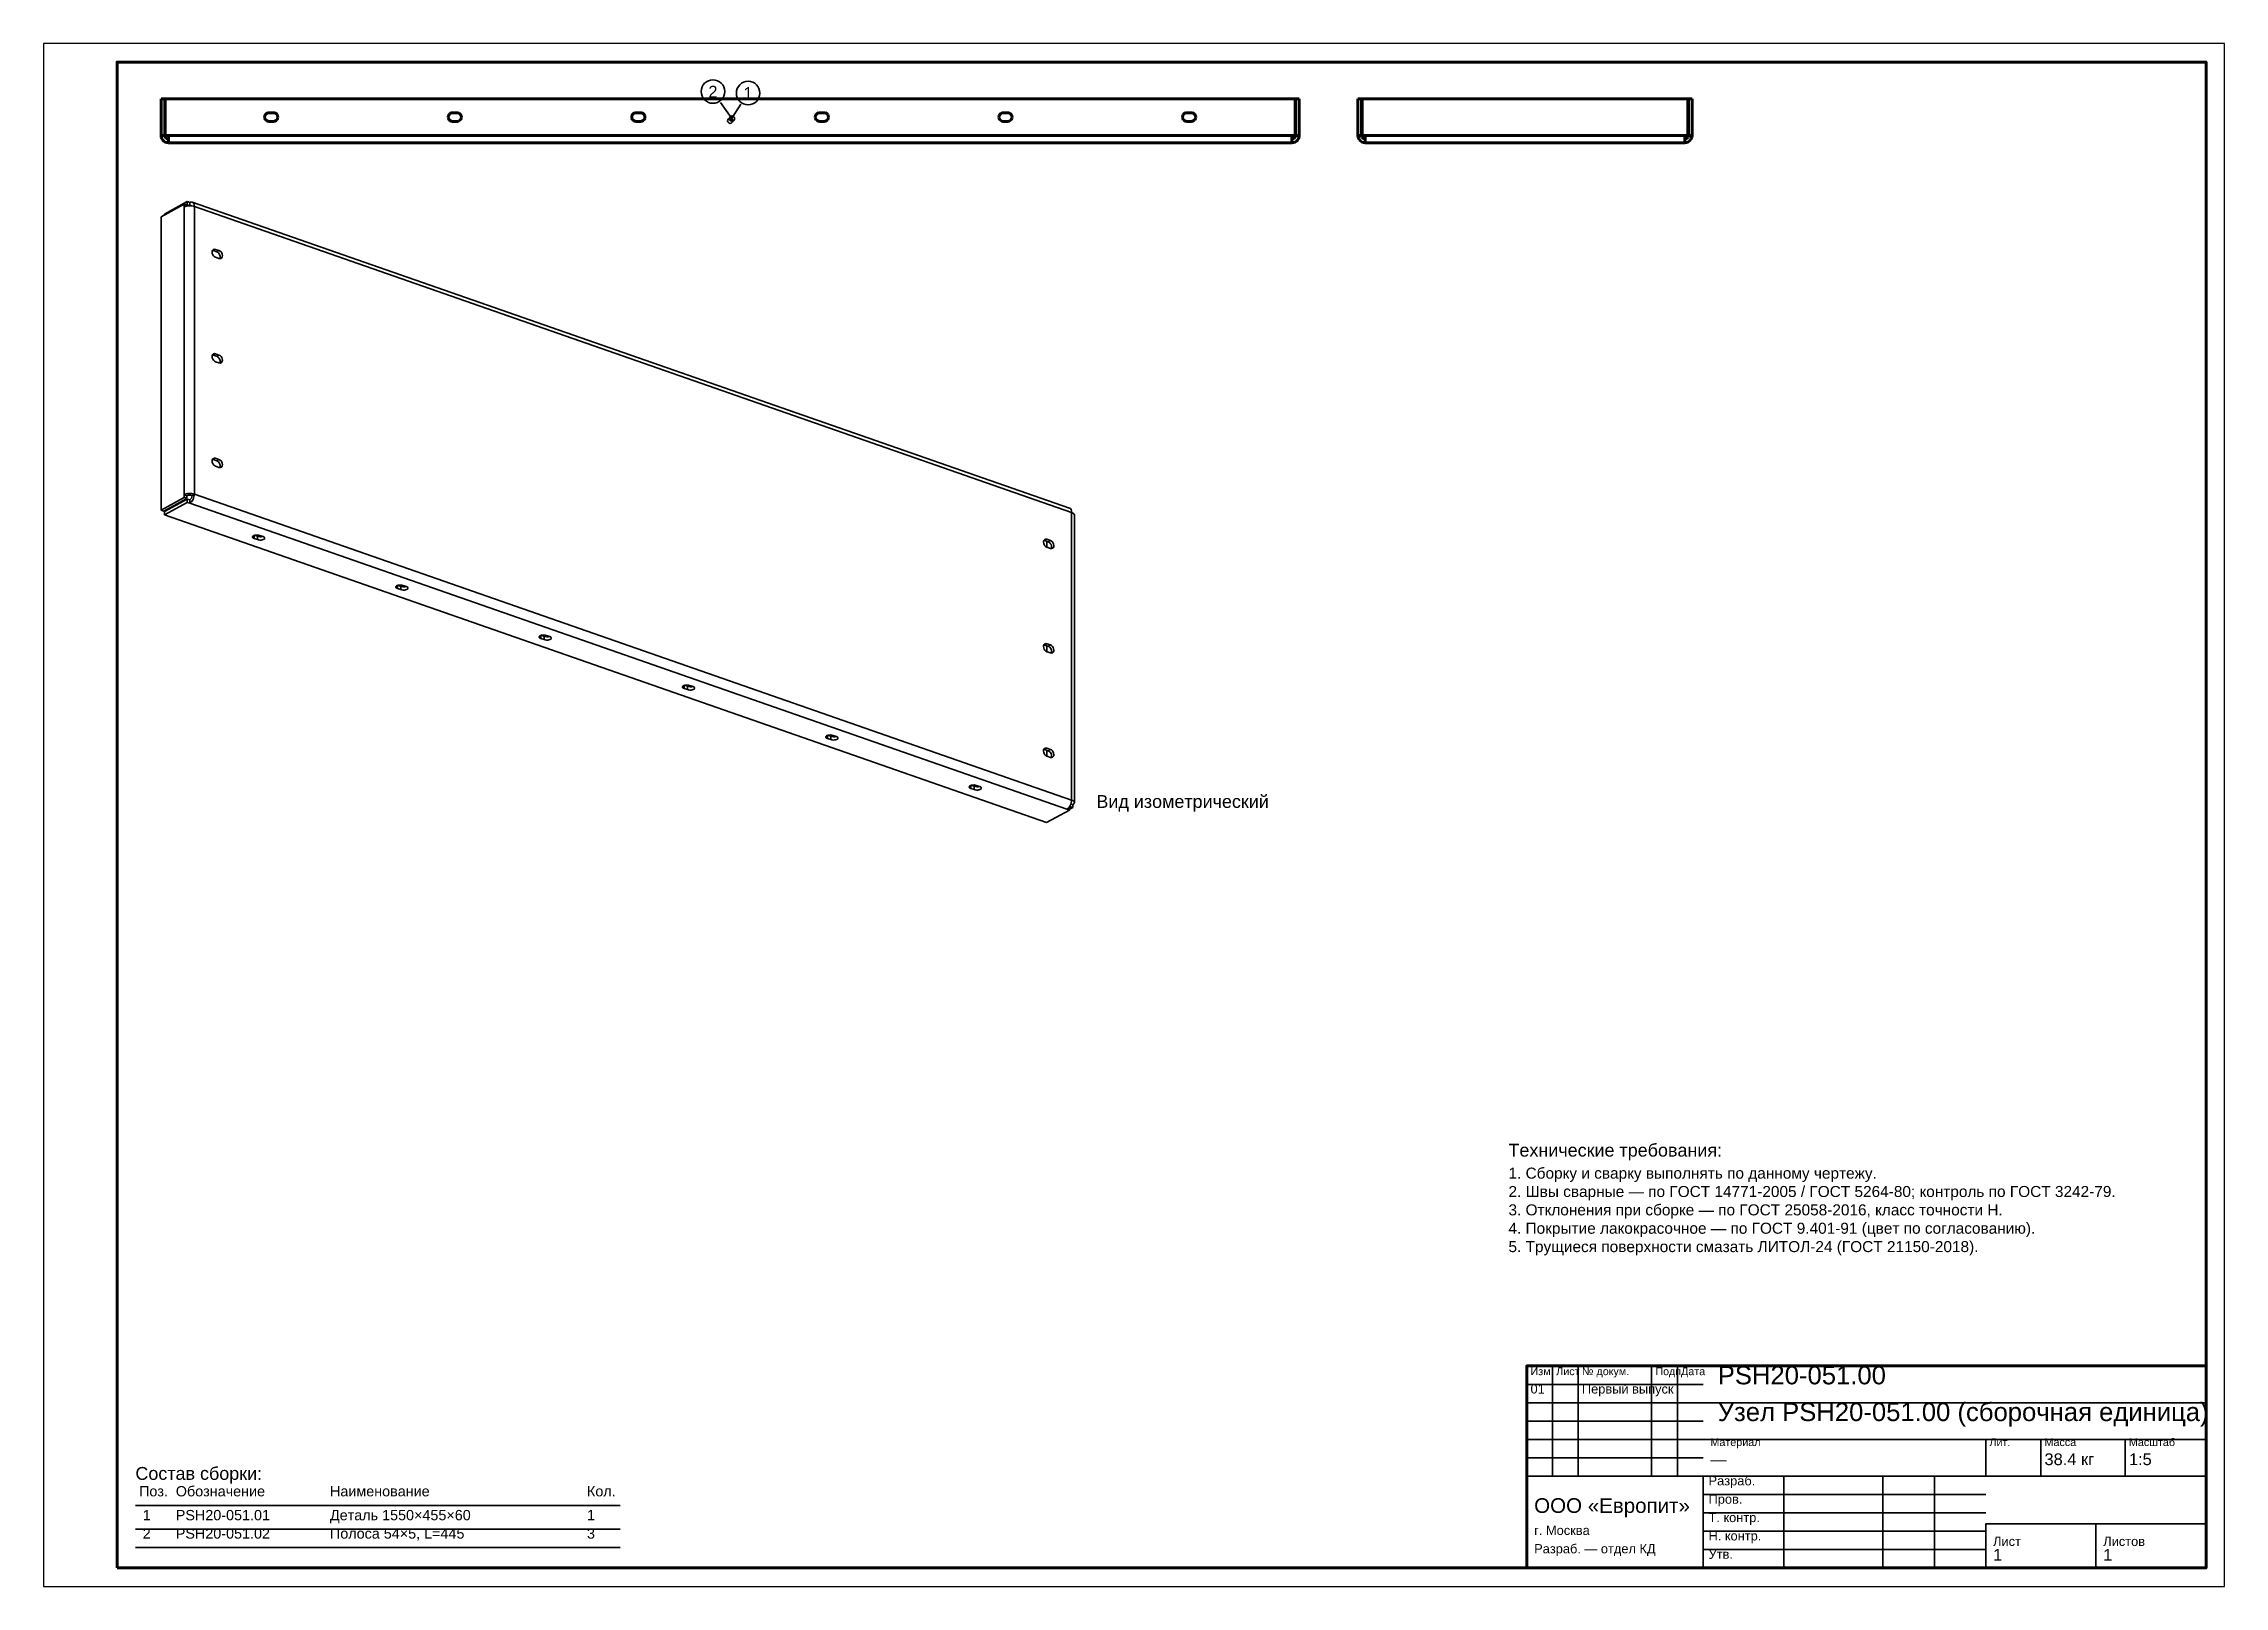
# Model space of a CAD drawing. Header units: millimetres. Extents: x 0 to 594, y 0 to 420.
import ezdxf
from ezdxf.enums import TextEntityAlignment as Align

# ---------------------------------------------------------------- set-up
doc = ezdxf.new("R2010")
doc.units = ezdxf.units.MM
doc.styles.add('GOST', font='Arial')

msp = doc.modelspace()

# ---------------------------------------------------------------- linework, layer by layer
at = {"color": 1, "lineweight": 70}
for p, q in [((32, 395), (32, 405)), ((33, 405), (32, 405)), ((33, 395), (33, 405)), ((33.14, 405), (33.14, 395)), ((340.86, 405), (33.14, 405)), ((340.86, 395), (340.86, 405)), ((341, 395), (341, 405)), ((341, 405), (342, 405)), ((342, 405), (342, 395)), ((358, 395), (358, 405)), ((359, 405), (358, 405)), ((359, 395), (359, 405)), ((359, 405), (359.14, 405)), ((359.14, 405), (359.14, 395)), ((447.86, 405), (359.14, 405)), ((447.86, 395), (447.86, 405)), ((447.86, 405), (448, 405)), ((448, 395), (448, 405)), ((448, 405), (449, 405)), ((449, 405), (449, 395)), ((60.26, 400.37), (60.2, 400)), ((60.26, 400.37), (60.2, 400)), ((60.2, 400), (60.26, 399.63)), ((60.2, 400), (60.26, 399.63)), ((60.43, 400.71), (60.26, 400.37)), ((60.43, 400.71), (60.26, 400.37)), ((60.26, 399.63), (60.43, 399.29)), ((60.26, 399.63), (60.43, 399.29)), ((60.69, 400.97), (60.43, 400.71)), ((60.69, 400.97), (60.43, 400.71)), ((60.43, 399.29), (60.69, 399.03)), ((60.43, 399.29), (60.69, 399.03)), ((61.03, 401.14), (60.69, 400.97)), ((61.03, 401.14), (60.69, 400.97)), ((60.69, 399.03), (61.03, 398.86)), ((60.69, 399.03), (61.03, 398.86)), ((61.4, 401.2), (61.03, 401.14)), ((61.4, 401.2), (61.03, 401.14)), ((61.03, 398.86), (61.4, 398.8)), ((61.03, 398.86), (61.4, 398.8)), ((62.6, 401.2), (61.4, 401.2)), ((61.4, 398.8), (62.6, 398.8)), ((62.97, 401.14), (62.6, 401.2)), ((62.97, 401.14), (62.6, 401.2)), ((62.6, 398.8), (62.97, 398.86)), ((62.6, 398.8), (62.97, 398.86)), ((63.31, 400.97), (62.97, 401.14)), ((63.31, 400.97), (62.97, 401.14)), ((62.97, 398.86), (63.31, 399.03)), ((62.97, 398.86), (63.31, 399.03)), ((63.57, 400.71), (63.31, 400.97)), ((63.57, 400.71), (63.31, 400.97)), ((63.31, 399.03), (63.57, 399.29)), ((63.31, 399.03), (63.57, 399.29)), ((63.74, 400.37), (63.57, 400.71)), ((63.74, 400.37), (63.57, 400.71)), ((63.57, 399.29), (63.74, 399.63)), ((63.57, 399.29), (63.74, 399.63)), ((63.8, 400), (63.74, 400.37)), ((63.8, 400), (63.74, 400.37)), ((63.74, 399.63), (63.8, 400)), ((63.74, 399.63), (63.8, 400)), ((110.26, 400.37), (110.2, 400)), ((110.26, 400.37), (110.2, 400)), ((110.2, 400), (110.26, 399.63)), ((110.2, 400), (110.26, 399.63)), ((110.43, 400.71), (110.26, 400.37)), ((110.43, 400.71), (110.26, 400.37)), ((110.26, 399.63), (110.43, 399.29)), ((110.26, 399.63), (110.43, 399.29)), ((110.69, 400.97), (110.43, 400.71)), ((110.69, 400.97), (110.43, 400.71)), ((110.43, 399.29), (110.69, 399.03)), ((110.43, 399.29), (110.69, 399.03)), ((111.03, 401.14), (110.69, 400.97)), ((111.03, 401.14), (110.69, 400.97)), ((110.69, 399.03), (111.03, 398.86)), ((110.69, 399.03), (111.03, 398.86)), ((111.4, 401.2), (111.03, 401.14)), ((111.4, 401.2), (111.03, 401.14)), ((111.03, 398.86), (111.4, 398.8)), ((111.03, 398.86), (111.4, 398.8)), ((112.6, 401.2), (111.4, 401.2)), ((111.4, 398.8), (112.6, 398.8)), ((112.97, 401.14), (112.6, 401.2)), ((112.97, 401.14), (112.6, 401.2)), ((112.6, 398.8), (112.97, 398.86)), ((112.6, 398.8), (112.97, 398.86)), ((113.31, 400.97), (112.97, 401.14)), ((113.31, 400.97), (112.97, 401.14)), ((112.97, 398.86), (113.31, 399.03)), ((112.97, 398.86), (113.31, 399.03)), ((113.57, 400.71), (113.31, 400.97)), ((113.57, 400.71), (113.31, 400.97)), ((113.31, 399.03), (113.57, 399.29)), ((113.31, 399.03), (113.57, 399.29)), ((113.74, 400.37), (113.57, 400.71)), ((113.74, 400.37), (113.57, 400.71)), ((113.57, 399.29), (113.74, 399.63)), ((113.57, 399.29), (113.74, 399.63)), ((113.8, 400), (113.74, 400.37)), ((113.8, 400), (113.74, 400.37)), ((113.74, 399.63), (113.8, 400)), ((113.74, 399.63), (113.8, 400)), ((160.26, 400.37), (160.2, 400)), ((160.26, 400.37), (160.2, 400)), ((160.2, 400), (160.26, 399.63)), ((160.2, 400), (160.26, 399.63)), ((160.43, 400.71), (160.26, 400.37)), ((160.43, 400.71), (160.26, 400.37)), ((160.26, 399.63), (160.43, 399.29)), ((160.26, 399.63), (160.43, 399.29)), ((160.69, 400.97), (160.43, 400.71)), ((160.69, 400.97), (160.43, 400.71)), ((160.43, 399.29), (160.69, 399.03)), ((160.43, 399.29), (160.69, 399.03)), ((161.03, 401.14), (160.69, 400.97)), ((161.03, 401.14), (160.69, 400.97)), ((160.69, 399.03), (161.03, 398.86)), ((160.69, 399.03), (161.03, 398.86)), ((161.4, 401.2), (161.03, 401.14)), ((161.4, 401.2), (161.03, 401.14)), ((161.03, 398.86), (161.4, 398.8)), ((161.03, 398.86), (161.4, 398.8)), ((162.6, 401.2), (161.4, 401.2)), ((161.4, 398.8), (162.6, 398.8)), ((162.97, 401.14), (162.6, 401.2)), ((162.97, 401.14), (162.6, 401.2)), ((162.6, 398.8), (162.97, 398.86)), ((162.6, 398.8), (162.97, 398.86)), ((163.31, 400.97), (162.97, 401.14)), ((163.31, 400.97), (162.97, 401.14)), ((162.97, 398.86), (163.31, 399.03)), ((162.97, 398.86), (163.31, 399.03)), ((163.57, 400.71), (163.31, 400.97)), ((163.57, 400.71), (163.31, 400.97)), ((163.31, 399.03), (163.57, 399.29)), ((163.31, 399.03), (163.57, 399.29)), ((163.74, 400.37), (163.57, 400.71)), ((163.74, 400.37), (163.57, 400.71)), ((163.57, 399.29), (163.74, 399.63)), ((163.57, 399.29), (163.74, 399.63)), ((163.8, 400), (163.74, 400.37)), ((163.8, 400), (163.74, 400.37)), ((163.74, 399.63), (163.8, 400)), ((163.74, 399.63), (163.8, 400)), ((210.26, 400.37), (210.2, 400)), ((210.26, 400.37), (210.2, 400)), ((210.2, 400), (210.26, 399.63)), ((210.2, 400), (210.26, 399.63)), ((210.43, 400.71), (210.26, 400.37)), ((210.43, 400.71), (210.26, 400.37)), ((210.26, 399.63), (210.43, 399.29)), ((210.26, 399.63), (210.43, 399.29)), ((210.69, 400.97), (210.43, 400.71)), ((210.69, 400.97), (210.43, 400.71)), ((210.43, 399.29), (210.69, 399.03)), ((210.43, 399.29), (210.69, 399.03)), ((211.03, 401.14), (210.69, 400.97)), ((211.03, 401.14), (210.69, 400.97)), ((210.69, 399.03), (211.03, 398.86)), ((210.69, 399.03), (211.03, 398.86)), ((211.4, 401.2), (211.03, 401.14)), ((211.4, 401.2), (211.03, 401.14)), ((211.03, 398.86), (211.4, 398.8)), ((211.03, 398.86), (211.4, 398.8)), ((212.6, 401.2), (211.4, 401.2)), ((211.4, 398.8), (212.6, 398.8)), ((212.97, 401.14), (212.6, 401.2)), ((212.97, 401.14), (212.6, 401.2)), ((212.6, 398.8), (212.97, 398.86)), ((212.6, 398.8), (212.97, 398.86)), ((213.31, 400.97), (212.97, 401.14)), ((213.31, 400.97), (212.97, 401.14)), ((212.97, 398.86), (213.31, 399.03)), ((212.97, 398.86), (213.31, 399.03)), ((213.57, 400.71), (213.31, 400.97)), ((213.57, 400.71), (213.31, 400.97)), ((213.31, 399.03), (213.57, 399.29)), ((213.31, 399.03), (213.57, 399.29)), ((213.74, 400.37), (213.57, 400.71)), ((213.74, 400.37), (213.57, 400.71)), ((213.57, 399.29), (213.74, 399.63)), ((213.57, 399.29), (213.74, 399.63)), ((213.8, 400), (213.74, 400.37)), ((213.8, 400), (213.74, 400.37)), ((213.74, 399.63), (213.8, 400)), ((213.74, 399.63), (213.8, 400)), ((260.26, 400.37), (260.2, 400)), ((260.26, 400.37), (260.2, 400)), ((260.2, 400), (260.26, 399.63)), ((260.2, 400), (260.26, 399.63)), ((260.43, 400.71), (260.26, 400.37)), ((260.43, 400.71), (260.26, 400.37)), ((260.26, 399.63), (260.43, 399.29)), ((260.26, 399.63), (260.43, 399.29)), ((260.69, 400.97), (260.43, 400.71)), ((260.69, 400.97), (260.43, 400.71)), ((260.43, 399.29), (260.69, 399.03)), ((260.43, 399.29), (260.69, 399.03)), ((261.03, 401.14), (260.69, 400.97)), ((261.03, 401.14), (260.69, 400.97)), ((260.69, 399.03), (261.03, 398.86)), ((260.69, 399.03), (261.03, 398.86)), ((261.4, 401.2), (261.03, 401.14)), ((261.4, 401.2), (261.03, 401.14)), ((261.03, 398.86), (261.4, 398.8)), ((261.03, 398.86), (261.4, 398.8)), ((262.6, 401.2), (261.4, 401.2)), ((261.4, 398.8), (262.6, 398.8)), ((262.97, 401.14), (262.6, 401.2)), ((262.97, 401.14), (262.6, 401.2)), ((262.6, 398.8), (262.97, 398.86)), ((262.6, 398.8), (262.97, 398.86)), ((263.31, 400.97), (262.97, 401.14)), ((263.31, 400.97), (262.97, 401.14)), ((262.97, 398.86), (263.31, 399.03)), ((262.97, 398.86), (263.31, 399.03)), ((263.57, 400.71), (263.31, 400.97)), ((263.57, 400.71), (263.31, 400.97)), ((263.31, 399.03), (263.57, 399.29)), ((263.31, 399.03), (263.57, 399.29)), ((263.74, 400.37), (263.57, 400.71)), ((263.74, 400.37), (263.57, 400.71)), ((263.57, 399.29), (263.74, 399.63)), ((263.57, 399.29), (263.74, 399.63)), ((263.8, 400), (263.74, 400.37)), ((263.8, 400), (263.74, 400.37)), ((263.74, 399.63), (263.8, 400)), ((263.74, 399.63), (263.8, 400)), ((310.26, 400.37), (310.2, 400)), ((310.26, 400.37), (310.2, 400)), ((310.2, 400), (310.26, 399.63)), ((310.2, 400), (310.26, 399.63)), ((310.43, 400.71), (310.26, 400.37)), ((310.43, 400.71), (310.26, 400.37)), ((310.26, 399.63), (310.43, 399.29)), ((310.26, 399.63), (310.43, 399.29)), ((310.69, 400.97), (310.43, 400.71)), ((310.69, 400.97), (310.43, 400.71)), ((310.43, 399.29), (310.69, 399.03)), ((310.43, 399.29), (310.69, 399.03)), ((311.03, 401.14), (310.69, 400.97)), ((311.03, 401.14), (310.69, 400.97)), ((310.69, 399.03), (311.03, 398.86)), ((310.69, 399.03), (311.03, 398.86)), ((311.4, 401.2), (311.03, 401.14)), ((311.4, 401.2), (311.03, 401.14)), ((311.03, 398.86), (311.4, 398.8)), ((311.03, 398.86), (311.4, 398.8)), ((312.6, 401.2), (311.4, 401.2)), ((311.4, 398.8), (312.6, 398.8)), ((312.97, 401.14), (312.6, 401.2)), ((312.97, 401.14), (312.6, 401.2)), ((312.6, 398.8), (312.97, 398.86)), ((312.6, 398.8), (312.97, 398.86)), ((313.31, 400.97), (312.97, 401.14)), ((313.31, 400.97), (312.97, 401.14)), ((312.97, 398.86), (313.31, 399.03)), ((312.97, 398.86), (313.31, 399.03)), ((313.57, 400.71), (313.31, 400.97)), ((313.57, 400.71), (313.31, 400.97)), ((313.31, 399.03), (313.57, 399.29)), ((313.31, 399.03), (313.57, 399.29)), ((313.74, 400.37), (313.57, 400.71)), ((313.74, 400.37), (313.57, 400.71)), ((313.57, 399.29), (313.74, 399.63)), ((313.57, 399.29), (313.74, 399.63)), ((313.8, 400), (313.74, 400.37)), ((313.8, 400), (313.74, 400.37)), ((313.74, 399.63), (313.8, 400)), ((313.74, 399.63), (313.8, 400)), ((32.05, 394.55), (32, 395)), ((33, 395), (32, 395)), ((32.2, 394.13), (32.05, 394.55)), ((32.44, 393.75), (32.2, 394.13)), ((32.75, 393.44), (32.44, 393.75)), ((33.13, 393.2), (32.75, 393.44)), ((33.05, 394.69), (33, 395)), ((33.19, 394.41), (33.05, 394.69)), ((33.55, 393.05), (33.13, 393.2)), ((33.14, 395), (34, 395)), ((33.41, 394.19), (33.19, 394.41)), ((33.69, 394.05), (33.41, 394.19)), ((34, 393), (33.55, 393.05)), ((34, 394), (33.69, 394.05)), ((34, 395), (34, 394.78)), ((340, 395), (34, 395)), ((34, 394.78), (34, 394.55)), ((34, 394.55), (34, 394.34)), ((34, 394.34), (34, 394.13)), ((34, 394.13), (34, 393.94)), ((34, 393.94), (34, 393.75)), ((34, 393.75), (34, 393.59)), ((34, 393.59), (34, 393.44)), ((34, 393.44), (34, 393.31)), ((34, 393.31), (34, 393.2)), ((34, 393.2), (34, 393.11)), ((34, 393.11), (34, 393.05)), ((34, 393.05), (34, 393.01)), ((34, 393.01), (34, 393)), ((34, 393), (340, 393)), ((340, 394.78), (340, 395)), ((340, 395), (340.86, 395)), ((340, 394.55), (340, 394.78)), ((340, 394.34), (340, 394.55)), ((340, 394.13), (340, 394.34)), ((340, 393.94), (340, 394.13)), ((340, 394), (340.31, 394.05)), ((340, 393.75), (340, 393.94)), ((340, 393.59), (340, 393.75)), ((340, 393.44), (340, 393.59)), ((340, 393.31), (340, 393.44)), ((340, 393.2), (340, 393.31)), ((340, 393.11), (340, 393.2)), ((340, 393.05), (340, 393.11)), ((340.45, 393.05), (340, 393)), ((340, 393.01), (340, 393.05)), ((340, 393), (340, 393.01)), ((340.31, 394.05), (340.59, 394.19)), ((340.87, 393.2), (340.45, 393.05)), ((340.59, 394.19), (340.81, 394.41)), ((340.81, 394.41), (340.95, 394.69)), ((341.25, 393.44), (340.87, 393.2)), ((340.95, 394.69), (341, 395)), ((341, 395), (342, 395)), ((341.56, 393.75), (341.25, 393.44)), ((341.8, 394.13), (341.56, 393.75)), ((341.95, 394.55), (341.8, 394.13)), ((342, 395), (341.95, 394.55)), ((358.05, 394.55), (358, 395)), ((359, 395), (358, 395)), ((358.2, 394.13), (358.05, 394.55)), ((358.44, 393.75), (358.2, 394.13)), ((358.75, 393.44), (358.44, 393.75)), ((359.13, 393.2), (358.75, 393.44)), ((359.14, 396.06), (359, 396.2)), ((359.05, 394.69), (359, 395)), ((359.19, 394.41), (359.05, 394.69)), ((359.55, 393.05), (359.13, 393.2)), ((359.14, 395), (360, 395)), ((359.41, 394.19), (359.19, 394.41)), ((359.69, 394.05), (359.41, 394.19)), ((360, 393), (359.55, 393.05)), ((360, 394), (359.69, 394.05)), ((360, 395), (360, 394.78)), ((447, 395), (360, 395)), ((360, 394.78), (360, 394.55)), ((360, 394.55), (360, 394.34)), ((360, 394.34), (360, 394.13)), ((360, 394.13), (360, 393.94)), ((360, 393.94), (360, 393.75)), ((360, 393.75), (360, 393.59)), ((360, 393.59), (360, 393.44)), ((360, 393.44), (360, 393.31)), ((360, 393.31), (360, 393.2)), ((360, 393.2), (360, 393.11)), ((360, 393.11), (360, 393.05)), ((360, 393.05), (360, 393.01)), ((360, 393.01), (360, 393)), ((360, 393), (447, 393)), ((447, 394.78), (447, 395)), ((447, 395), (447.86, 395)), ((447, 394.55), (447, 394.78)), ((447, 394.34), (447, 394.55)), ((447, 394.13), (447, 394.34)), ((447, 393.94), (447, 394.13)), ((447, 394), (447.31, 394.05)), ((447, 393.75), (447, 393.94)), ((447, 393.59), (447, 393.75)), ((447, 393.44), (447, 393.59)), ((447, 393.31), (447, 393.44)), ((447, 393.2), (447, 393.31)), ((447, 393.11), (447, 393.2)), ((447, 393.05), (447, 393.11)), ((447.45, 393.05), (447, 393)), ((447, 393.01), (447, 393.05)), ((447, 393), (447, 393.01)), ((447.31, 394.05), (447.59, 394.19)), ((447.87, 393.2), (447.45, 393.05)), ((447.59, 394.19), (447.81, 394.41)), ((447.81, 394.41), (447.95, 394.69)), ((448, 396.2), (447.86, 396.06)), ((448.25, 393.44), (447.87, 393.2)), ((447.95, 394.69), (448, 395)), ((448, 395), (449, 395)), ((448.56, 393.75), (448.25, 393.44)), ((448.8, 394.13), (448.56, 393.75)), ((448.95, 394.55), (448.8, 394.13)), ((449, 395), (448.95, 394.55))]:
    msp.add_line(p, q, dxfattribs=at)
at = {"color": 7, "lineweight": 35}
for p, q in [((184.39, 404.01), (187.5, 399.6)), ((189.94, 403.53), (187, 399)), ((411, 30), (411, 60)), ((418, 30), (418, 60)), ((438, 30), (438, 60)), ((445, 30), (445, 60)), ((404, 55), (452, 55)), ((404, 50), (452, 50)), ((452, 50), (589, 50)), ((404, 45), (452, 45)), ((404, 40), (452, 40)), ((452, 40), (589, 40)), ((529, 30), (529, 40)), ((544, 30), (544, 40)), ((567, 30), (567, 40)), ((404, 35), (452, 35)), ((404, 30), (452, 30)), ((452, 30), (589, 30)), ((474, 5), (474, 30)), ((501, 5), (501, 30)), ((515, 5), (515, 30)), ((452, 25), (529, 25)), ((452, 20), (529, 20)), ((452, 15), (529, 15)), ((529, 17), (589, 17)), ((452, 10), (529, 10))]:
    msp.add_line(p, q, dxfattribs=at)
at = {"color": 1, "lineweight": 35}
for p, q in [((38.25, 376.28), (32, 372.88)), ((32.89, 373.6), (39.14, 377)), ((38.25, 375.51), (38.25, 376.28)), ((39.03, 376.01), (38.25, 376.28)), ((38.52, 375.63), (38.25, 375.51)), ((38.25, 375.51), (38.25, 297.2)), ((38.84, 375.73), (38.52, 375.63)), ((39.2, 375.8), (38.84, 375.73)), ((39.14, 376.1), (39, 376.02)), ((39.03, 375.77), (39.03, 376.01)), ((39.14, 376.1), (39.14, 377)), ((39.14, 377), (39.81, 376.77)), ((39.81, 375.87), (39.14, 376.1)), ((39.59, 375.83), (39.2, 375.8)), ((39.98, 375.83), (39.59, 375.83)), ((39.81, 376.77), (39.98, 376.84)), ((39.81, 375.87), (39.81, 376.77)), ((39.98, 375.93), (39.81, 375.87)), ((39.81, 375.87), (39.89, 375.84)), ((39.98, 376.84), (40.15, 376.88)), ((40.14, 375.91), (39.98, 375.93)), ((40.37, 375.8), (39.98, 375.83)), ((40.28, 375.81), (40.14, 375.91)), ((40.15, 376.88), (40.31, 376.89)), ((40.31, 376.89), (40.47, 376.85)), ((40.73, 375.74), (40.37, 375.8)), ((40.47, 376.85), (40.71, 376.7)), ((40.47, 376.85), (279.41, 293.56)), ((40.71, 376.7), (40.9, 376.44)), ((41.06, 375.65), (40.73, 375.74)), ((40.9, 376.44), (41.02, 376.08)), ((41.02, 376.08), (41.06, 375.65)), ((41.06, 297.34), (41.06, 375.65)), ((41.06, 375.65), (280, 292.35)), ((32, 372.88), (32, 293.03)), ((32.89, 373.37), (32.89, 373.6)), ((45.94, 363.54), (45.9, 363.23)), ((45.9, 363.23), (45.95, 362.88)), ((46.06, 363.8), (45.94, 363.54)), ((45.95, 362.88), (46.08, 362.54)), ((46, 363.71), (46.21, 363.66)), ((46.26, 363.98), (46.06, 363.8)), ((46.08, 362.54), (46.29, 362.23)), ((46.84, 364), (46.21, 363.66)), ((46.21, 363.66), (47.15, 363.33)), ((46.53, 364.05), (46.26, 363.98)), ((46.84, 364), (46.53, 364.05)), ((47.77, 363.67), (46.84, 364)), ((47.77, 363.67), (47.15, 363.33)), ((47.15, 363.33), (47.39, 363.22)), ((47.39, 363.22), (47.61, 363.04)), ((47.61, 363.04), (47.8, 362.8)), ((48.06, 363.52), (47.77, 363.67)), ((47.8, 362.8), (47.95, 362.54)), ((47.95, 362.54), (48.05, 362.25)), ((48.32, 363.28), (48.06, 363.52)), ((48.53, 362.98), (48.32, 363.28)), ((48.66, 362.64), (48.53, 362.98)), ((48.71, 362.29), (48.66, 362.64)), ((46.29, 362.23), (46.55, 361.99)), ((46.55, 361.99), (46.84, 361.84)), ((46.84, 361.84), (47.77, 361.51)), ((47.77, 361.51), (48.08, 361.47)), ((48.06, 361.7), (47.98, 361.47)), ((48.05, 362.25), (48.09, 361.97)), ((48.09, 361.97), (48.06, 361.7)), ((48.08, 361.47), (48.35, 361.54)), ((48.35, 361.54), (48.55, 361.71)), ((48.55, 361.71), (48.67, 361.97)), ((48.67, 361.97), (48.71, 362.29)), ((45.94, 335.1), (45.9, 334.79)), ((45.9, 334.79), (45.95, 334.44)), ((46.06, 335.36), (45.94, 335.1)), ((45.95, 334.44), (46.08, 334.1)), ((46, 335.26), (46.21, 335.22)), ((46.26, 335.53), (46.06, 335.36)), ((46.08, 334.1), (46.29, 333.79)), ((46.84, 335.56), (46.21, 335.22)), ((46.21, 335.22), (47.15, 334.89)), ((46.53, 335.61), (46.26, 335.53)), ((46.29, 333.79), (46.55, 333.55)), ((46.84, 335.56), (46.53, 335.61)), ((46.55, 333.55), (46.84, 333.4)), ((47.77, 335.23), (46.84, 335.56)), ((46.84, 333.4), (47.77, 333.07)), ((47.77, 335.23), (47.15, 334.89)), ((47.15, 334.89), (47.39, 334.77)), ((47.39, 334.77), (47.61, 334.59)), ((47.61, 334.59), (47.8, 334.36)), ((48.06, 335.08), (47.77, 335.23)), ((47.77, 333.07), (48.08, 333.03)), ((47.8, 334.36), (47.95, 334.1)), ((47.95, 334.1), (48.05, 333.81)), ((48.06, 333.26), (47.98, 333.03)), ((48.05, 333.81), (48.09, 333.52)), ((48.32, 334.84), (48.06, 335.08)), ((48.09, 333.52), (48.06, 333.26)), ((48.08, 333.03), (48.35, 333.1)), ((48.53, 334.54), (48.32, 334.84)), ((48.35, 333.1), (48.55, 333.27)), ((48.66, 334.19), (48.53, 334.54)), ((48.55, 333.27), (48.67, 333.53)), ((48.71, 333.85), (48.66, 334.19)), ((48.67, 333.53), (48.71, 333.85)), ((45.94, 306.66), (45.9, 306.34)), ((45.9, 306.34), (45.95, 306)), ((46.06, 306.92), (45.94, 306.66)), ((45.95, 306), (46.08, 305.65)), ((46, 306.82), (46.21, 306.78)), ((46.26, 307.09), (46.06, 306.92)), ((46.08, 305.65), (46.29, 305.35)), ((46.84, 307.12), (46.21, 306.78)), ((46.21, 306.78), (47.15, 306.45)), ((46.53, 307.17), (46.26, 307.09)), ((46.29, 305.35), (46.55, 305.11)), ((46.84, 307.12), (46.53, 307.17)), ((46.55, 305.11), (46.84, 304.96)), ((47.77, 306.79), (46.84, 307.12)), ((46.84, 304.96), (47.77, 304.63)), ((47.77, 306.79), (47.15, 306.45)), ((47.15, 306.45), (47.39, 306.33)), ((47.39, 306.33), (47.61, 306.15)), ((47.61, 306.15), (47.8, 305.92)), ((48.06, 306.64), (47.77, 306.79)), ((47.77, 304.63), (48.08, 304.58)), ((47.8, 305.92), (47.95, 305.65)), ((47.95, 305.65), (48.05, 305.37)), ((48.06, 304.82), (47.98, 304.59)), ((48.05, 305.37), (48.09, 305.08)), ((48.32, 306.4), (48.06, 306.64)), ((48.09, 305.08), (48.06, 304.82)), ((48.08, 304.58), (48.35, 304.66)), ((48.53, 306.09), (48.32, 306.4)), ((48.35, 304.66), (48.55, 304.83)), ((48.66, 305.75), (48.53, 306.09)), ((48.55, 304.83), (48.67, 305.09)), ((48.71, 305.41), (48.66, 305.75)), ((48.67, 305.09), (48.71, 305.41)), ((38.25, 297.2), (38.52, 297.33)), ((38.25, 296.43), (38.25, 297.2)), ((39.03, 296.93), (38.25, 297.2)), ((38.52, 297.33), (38.84, 297.42)), ((38.84, 297.42), (39.2, 297.49)), ((39.33, 297.04), (39.03, 296.93)), ((39.2, 297.49), (39.59, 297.53)), ((39.7, 297.09), (39.33, 297.04)), ((39.59, 297.53), (39.98, 297.53)), ((40.09, 297.08), (39.7, 297.09)), ((39.98, 297.53), (40.37, 297.5)), ((40.43, 297), (40.09, 297.08)), ((40.37, 297.5), (40.73, 297.43)), ((40.43, 297), (40.39, 296.63)), ((40.43, 297), (41.06, 297.34)), ((40.73, 297.43), (41.06, 297.34)), ((41.06, 297.34), (41.03, 296.98)), ((280, 214.04), (41.06, 297.34)), ((32, 293.03), (38.25, 296.43)), ((32.78, 292.76), (32, 293.03)), ((39.03, 296.16), (32.78, 292.76)), ((39.14, 295.99), (32.89, 292.59)), ((39.14, 295.09), (32.89, 291.69)), ((32.89, 292.59), (32.89, 291.69)), ((32.89, 291.69), (273.18, 207.93)), ((39.03, 296.16), (38.25, 296.43)), ((39.03, 296.93), (39.03, 296.16)), ((39.81, 295.76), (39.14, 295.99)), ((39.14, 295.99), (39.14, 295.09)), ((39.81, 294.86), (39.14, 295.09)), ((40.05, 295.96), (39.81, 295.76)), ((39.81, 295.76), (39.81, 294.86)), ((40.05, 295.03), (39.81, 294.86)), ((39.81, 294.86), (278.75, 211.56)), ((40.25, 296.26), (40.05, 295.96)), ((40.29, 295.26), (40.05, 295.03)), ((40.39, 296.63), (40.25, 296.26)), ((40.5, 295.54), (40.29, 295.26)), ((40.69, 295.87), (40.5, 295.54)), ((40.85, 296.23), (40.69, 295.87)), ((40.96, 296.6), (40.85, 296.23)), ((41.03, 296.98), (40.96, 296.6)), ((279.66, 293.4), (279.41, 293.56)), ((279.85, 293.14), (279.66, 293.4)), ((279.96, 292.78), (279.85, 293.14)), ((280, 292.35), (279.96, 292.78)), ((280.32, 292.21), (280, 292.35)), ((280, 292.35), (280, 214.04)), ((280.56, 292.05), (280.32, 292.21)), ((280.7, 291.86), (280.56, 292.05)), ((280.75, 291.67), (280.7, 291.86)), ((280.75, 291.67), (280.75, 213.36)), ((56.93, 285.85), (56.88, 285.7)), ((56.88, 285.7), (56.91, 285.58)), ((56.91, 285.58), (57, 285.47)), ((57.07, 285.98), (56.93, 285.85)), ((57, 285.47), (57.14, 285.37)), ((57.28, 286.09), (57.07, 285.98)), ((57.14, 285.37), (57.33, 285.29)), ((57.56, 286.17), (57.28, 286.09)), ((57.33, 285.29), (57.33, 286.11)), ((57.33, 285.29), (58.27, 284.97)), ((58.27, 285.87), (57.46, 286.15)), ((57.88, 286.22), (57.56, 286.17)), ((58.22, 286.22), (57.88, 286.22)), ((58.54, 286.18), (58.22, 286.22)), ((58.58, 285.79), (58.27, 285.87)), ((58.27, 284.97), (58.27, 285.87)), ((58.83, 286.11), (58.54, 286.18)), ((58.94, 285.75), (58.58, 285.79)), ((59.77, 285.78), (58.83, 286.11)), ((59.3, 285.77), (58.94, 285.75)), ((59.64, 285.83), (59.3, 285.77)), ((59.96, 285.7), (59.77, 285.78)), ((60.1, 285.6), (59.96, 285.7)), ((60.03, 285.1), (60.17, 285.23)), ((60.19, 285.49), (60.1, 285.6)), ((60.17, 285.23), (60.22, 285.37)), ((60.22, 285.37), (60.19, 285.49)), ((58.27, 284.97), (58.56, 284.89)), ((58.56, 284.89), (58.88, 284.85)), ((58.88, 284.85), (59.22, 284.86)), ((59.22, 284.86), (59.54, 284.9)), ((59.54, 284.9), (59.82, 284.98)), ((59.82, 284.98), (60.03, 285.1)), ((272.39, 284.6), (272.35, 284.28)), ((272.35, 284.28), (272.4, 283.94)), ((272.52, 284.86), (272.39, 284.6)), ((272.4, 283.94), (272.54, 283.6)), ((272.46, 284.76), (272.66, 284.72)), ((272.71, 285.03), (272.52, 284.86)), ((272.54, 283.6), (272.74, 283.29)), ((273.29, 285.06), (272.66, 284.72)), ((272.66, 284.72), (273.6, 284.39)), ((272.99, 285.11), (272.71, 285.03)), ((272.74, 283.29), (273, 283.05)), ((273.29, 285.06), (272.99, 285.11)), ((273, 283.05), (273.29, 282.9)), ((274.23, 284.73), (273.29, 285.06)), ((273.29, 282.9), (273.29, 284.5)), ((273.29, 282.9), (274.23, 282.57)), ((274.23, 284.73), (273.6, 284.39)), ((273.6, 284.39), (273.84, 284.27)), ((273.84, 284.27), (274.06, 284.09)), ((274.06, 284.09), (274.25, 283.86)), ((274.51, 284.58), (274.23, 284.73)), ((274.23, 282.57), (274.53, 282.52)), ((274.25, 283.86), (274.4, 283.6)), ((274.4, 283.6), (274.5, 283.31)), ((274.52, 282.76), (274.43, 282.53)), ((274.5, 283.31), (274.54, 283.02)), ((274.77, 284.34), (274.51, 284.58)), ((274.54, 283.02), (274.52, 282.76)), ((274.53, 282.52), (274.8, 282.6)), ((274.98, 284.04), (274.77, 284.34)), ((274.8, 282.6), (275, 282.77)), ((275.11, 283.69), (274.98, 284.04)), ((275, 282.77), (275.12, 283.03)), ((275.16, 283.35), (275.11, 283.69)), ((275.12, 283.03), (275.16, 283.35)), ((95.97, 272.23), (95.92, 272.09)), ((95.92, 272.09), (95.95, 271.97)), ((95.95, 271.97), (96.04, 271.86)), ((96.11, 272.37), (95.97, 272.23)), ((96.04, 271.86), (96.19, 271.76)), ((96.33, 272.48), (96.11, 272.37)), ((96.19, 271.76), (96.37, 271.68)), ((96.6, 272.56), (96.33, 272.48)), ((96.37, 271.68), (96.37, 272.5)), ((96.37, 271.68), (97.31, 271.35)), ((97.31, 272.25), (96.5, 272.54)), ((96.92, 272.61), (96.6, 272.56)), ((97.26, 272.61), (96.92, 272.61)), ((97.59, 272.57), (97.26, 272.61)), ((97.63, 272.18), (97.31, 272.25)), ((97.31, 271.35), (97.31, 272.25)), ((97.31, 271.35), (97.6, 271.28)), ((97.87, 272.5), (97.59, 272.57)), ((97.6, 271.28), (97.93, 271.24)), ((97.98, 272.14), (97.63, 272.18)), ((98.81, 272.17), (97.87, 272.5)), ((97.93, 271.24), (98.26, 271.25)), ((98.35, 272.16), (97.98, 272.14)), ((98.26, 271.25), (98.58, 271.29)), ((98.68, 272.22), (98.35, 272.16)), ((98.58, 271.29), (98.86, 271.37)), ((99, 272.09), (98.81, 272.17)), ((98.86, 271.37), (99.08, 271.48)), ((99.14, 271.99), (99, 272.09)), ((99.08, 271.48), (99.21, 271.62)), ((99.23, 271.88), (99.14, 271.99)), ((99.21, 271.62), (99.26, 271.76)), ((99.26, 271.76), (99.23, 271.88)), ((135.01, 258.62), (134.97, 258.48)), ((134.97, 258.48), (135, 258.36)), ((135, 258.36), (135.09, 258.25)), ((135.15, 258.76), (135.01, 258.62)), ((135.09, 258.25), (135.23, 258.15)), ((135.37, 258.87), (135.15, 258.76)), ((135.23, 258.15), (135.42, 258.07)), ((135.65, 258.95), (135.37, 258.87)), ((135.42, 258.07), (135.42, 258.89)), ((135.42, 258.07), (136.36, 257.74)), ((136.36, 258.64), (135.55, 258.93)), ((135.97, 258.99), (135.65, 258.95)), ((136.3, 259), (135.97, 258.99)), ((136.63, 258.96), (136.3, 259)), ((136.67, 258.56), (136.36, 258.64)), ((136.36, 257.74), (136.36, 258.64)), ((136.36, 257.74), (136.64, 257.67)), ((136.92, 258.89), (136.63, 258.96)), ((136.64, 257.67), (136.97, 257.63)), ((137.03, 258.53), (136.67, 258.56)), ((137.85, 258.56), (136.92, 258.89)), ((136.97, 257.63), (137.3, 257.64)), ((137.39, 258.54), (137.03, 258.53)), ((137.3, 257.64), (137.62, 257.68)), ((137.73, 258.61), (137.39, 258.54)), ((137.62, 257.68), (137.9, 257.76)), ((138.04, 258.48), (137.85, 258.56)), ((137.9, 257.76), (138.12, 257.87)), ((138.19, 258.38), (138.04, 258.48)), ((138.12, 257.87), (138.26, 258.01)), ((138.27, 258.27), (138.19, 258.38)), ((138.26, 258.01), (138.3, 258.15)), ((138.3, 258.15), (138.27, 258.27)), ((272.39, 256.16), (272.35, 255.84)), ((272.35, 255.84), (272.4, 255.5)), ((272.52, 256.42), (272.39, 256.16)), ((272.4, 255.5), (272.54, 255.15)), ((272.46, 256.32), (272.66, 256.28)), ((272.71, 256.59), (272.52, 256.42)), ((273.29, 256.62), (272.66, 256.28)), ((272.66, 256.28), (273.6, 255.95)), ((272.99, 256.66), (272.71, 256.59)), ((273.29, 256.62), (272.99, 256.66)), ((274.23, 256.29), (273.29, 256.62)), ((273.29, 254.46), (273.29, 256.06)), ((274.23, 256.29), (273.6, 255.95)), ((273.6, 255.95), (273.84, 255.83)), ((273.84, 255.83), (274.06, 255.65)), ((274.06, 255.65), (274.25, 255.42)), ((274.51, 256.14), (274.23, 256.29)), ((274.25, 255.42), (274.4, 255.15)), ((274.77, 255.9), (274.51, 256.14)), ((274.98, 255.59), (274.77, 255.9)), ((275.11, 255.25), (274.98, 255.59)), ((272.54, 255.15), (272.74, 254.85)), ((272.74, 254.85), (273, 254.61)), ((273, 254.61), (273.29, 254.46)), ((273.29, 254.46), (274.23, 254.13)), ((274.23, 254.13), (274.53, 254.08)), ((274.4, 255.15), (274.5, 254.87)), ((274.52, 254.32), (274.43, 254.08)), ((274.5, 254.87), (274.54, 254.58)), ((274.54, 254.58), (274.52, 254.32)), ((274.53, 254.08), (274.8, 254.16)), ((274.8, 254.16), (275, 254.33)), ((275, 254.33), (275.12, 254.59)), ((275.16, 254.9), (275.11, 255.25)), ((275.12, 254.59), (275.16, 254.9)), ((174.06, 245.01), (174.01, 244.87)), ((174.01, 244.87), (174.04, 244.75)), ((174.04, 244.75), (174.13, 244.64)), ((174.2, 245.15), (174.06, 245.01)), ((174.13, 244.64), (174.27, 244.54)), ((174.41, 245.26), (174.2, 245.15)), ((174.27, 244.54), (174.46, 244.46)), ((174.69, 245.34), (174.41, 245.26)), ((174.46, 244.46), (174.46, 245.28)), ((174.46, 244.46), (175.4, 244.13)), ((175.4, 245.03), (174.59, 245.32)), ((175.01, 245.38), (174.69, 245.34)), ((175.35, 245.39), (175.01, 245.38)), ((175.67, 245.35), (175.35, 245.39)), ((175.71, 244.95), (175.4, 245.03)), ((175.4, 244.13), (175.4, 245.03)), ((175.4, 244.13), (175.69, 244.06)), ((175.96, 245.28), (175.67, 245.35)), ((175.69, 244.06), (176.01, 244.02)), ((176.07, 244.92), (175.71, 244.95)), ((176.9, 244.95), (175.96, 245.28)), ((176.01, 244.02), (176.35, 244.03)), ((176.43, 244.93), (176.07, 244.92)), ((176.35, 244.03), (176.67, 244.07)), ((176.77, 244.99), (176.43, 244.93)), ((176.67, 244.07), (176.95, 244.15)), ((177.09, 244.87), (176.9, 244.95)), ((176.95, 244.15), (177.16, 244.26)), ((177.23, 244.77), (177.09, 244.87)), ((177.16, 244.26), (177.3, 244.4)), ((177.32, 244.66), (177.23, 244.77)), ((177.3, 244.4), (177.35, 244.54)), ((177.35, 244.54), (177.32, 244.66)), ((213.73, 231.73), (213.46, 231.65)), ((213.51, 230.85), (213.51, 231.67)), ((214.44, 231.42), (213.63, 231.7)), ((214.05, 231.77), (213.73, 231.73)), ((214.39, 231.78), (214.05, 231.77)), ((214.72, 231.74), (214.39, 231.78)), ((215, 231.67), (214.72, 231.74)), ((215.94, 231.34), (215, 231.67)), ((213.1, 231.4), (213.05, 231.26)), ((213.05, 231.26), (213.08, 231.14)), ((213.08, 231.14), (213.17, 231.03)), ((213.24, 231.54), (213.1, 231.4)), ((213.17, 231.03), (213.32, 230.93)), ((213.46, 231.65), (213.24, 231.54)), ((213.32, 230.93), (213.51, 230.85)), ((213.51, 230.85), (214.44, 230.52)), ((214.76, 231.34), (214.44, 231.42)), ((214.44, 230.52), (214.44, 231.42)), ((214.44, 230.52), (214.73, 230.45)), ((214.73, 230.45), (215.06, 230.41)), ((215.11, 231.31), (214.76, 231.34)), ((215.06, 230.41), (215.39, 230.42)), ((215.48, 231.32), (215.11, 231.31)), ((215.39, 230.42), (215.71, 230.46)), ((215.81, 231.38), (215.48, 231.32)), ((215.71, 230.46), (215.99, 230.54)), ((216.13, 231.26), (215.94, 231.34)), ((215.99, 230.54), (216.21, 230.65)), ((216.27, 231.16), (216.13, 231.26)), ((216.21, 230.65), (216.34, 230.79)), ((216.36, 231.05), (216.27, 231.16)), ((216.34, 230.79), (216.39, 230.93)), ((216.39, 230.93), (216.36, 231.05)), ((272.39, 227.72), (272.35, 227.4)), ((272.35, 227.4), (272.4, 227.05)), ((272.52, 227.98), (272.39, 227.72)), ((272.4, 227.05), (272.54, 226.71)), ((272.46, 227.88), (272.66, 227.83)), ((272.71, 228.15), (272.52, 227.98)), ((272.54, 226.71), (272.74, 226.41)), ((273.29, 228.18), (272.66, 227.83)), ((272.66, 227.83), (273.6, 227.51)), ((272.99, 228.22), (272.71, 228.15)), ((272.74, 226.41), (273, 226.17)), ((273.29, 228.18), (272.99, 228.22)), ((273, 226.17), (273.29, 226.02)), ((274.23, 227.85), (273.29, 228.18)), ((273.29, 226.02), (273.29, 227.62)), ((273.29, 226.02), (274.23, 225.69)), ((274.23, 227.85), (273.6, 227.51)), ((273.6, 227.51), (273.84, 227.39)), ((273.84, 227.39), (274.06, 227.21)), ((274.06, 227.21), (274.25, 226.98)), ((274.51, 227.7), (274.23, 227.85)), ((274.25, 226.98), (274.4, 226.71)), ((274.4, 226.71), (274.5, 226.43)), ((274.52, 225.87), (274.43, 225.64)), ((274.5, 226.43), (274.54, 226.14)), ((274.77, 227.46), (274.51, 227.7)), ((274.54, 226.14), (274.52, 225.87)), ((274.98, 227.15), (274.77, 227.46)), ((274.8, 225.71), (275, 225.89)), ((275.11, 226.81), (274.98, 227.15)), ((275, 225.89), (275.12, 226.15)), ((275.16, 226.46), (275.11, 226.81)), ((275.12, 226.15), (275.16, 226.46)), ((274.23, 225.69), (274.53, 225.64)), ((274.53, 225.64), (274.8, 225.71)), ((252.15, 217.79), (252.1, 217.65)), ((252.1, 217.65), (252.13, 217.53)), ((252.13, 217.53), (252.22, 217.42)), ((252.28, 217.93), (252.15, 217.79)), ((252.22, 217.42), (252.36, 217.32)), ((252.5, 218.04), (252.28, 217.93)), ((252.36, 217.32), (252.55, 217.24)), ((252.78, 218.12), (252.5, 218.04)), ((252.55, 217.24), (252.55, 218.06)), ((252.55, 217.24), (253.49, 216.91)), ((253.49, 217.81), (252.68, 218.09)), ((253.1, 218.16), (252.78, 218.12)), ((253.43, 218.17), (253.1, 218.16)), ((253.76, 218.13), (253.43, 218.17)), ((253.8, 217.73), (253.49, 217.81)), ((253.49, 216.91), (253.49, 217.81)), ((253.49, 216.91), (253.77, 216.84)), ((254.05, 218.06), (253.76, 218.13)), ((253.77, 216.84), (254.1, 216.8)), ((254.16, 217.7), (253.8, 217.73)), ((254.98, 217.73), (254.05, 218.06)), ((254.1, 216.8), (254.44, 216.8)), ((254.52, 217.71), (254.16, 217.7)), ((254.44, 216.8), (254.76, 216.85)), ((254.86, 217.77), (254.52, 217.71)), ((254.76, 216.85), (255.03, 216.93)), ((255.17, 217.65), (254.98, 217.73)), ((255.03, 216.93), (255.25, 217.04)), ((255.32, 217.55), (255.17, 217.65)), ((255.25, 217.04), (255.39, 217.18)), ((255.41, 217.44), (255.32, 217.55)), ((255.39, 217.18), (255.44, 217.32)), ((255.44, 217.32), (255.41, 217.44)), ((279.98, 213.68), (280, 214.04)), ((280, 214.04), (280.32, 213.91)), ((280.32, 213.91), (280.56, 213.74)), ((273.18, 207.93), (279.42, 211.33)), ((278.75, 211.56), (279, 211.73)), ((279.42, 211.33), (278.75, 211.56)), ((279, 211.73), (279.23, 211.96)), ((279.23, 211.96), (279.45, 212.24)), ((279.42, 212.21), (279.42, 211.33)), ((280.32, 212.05), (279.42, 211.56)), ((279.45, 212.24), (279.64, 212.57)), ((279.54, 212.32), (279.48, 212.29)), ((279.54, 212.38), (279.54, 212.32)), ((279.54, 212.32), (280.32, 212.05)), ((279.64, 212.57), (279.79, 212.93)), ((279.79, 212.93), (279.91, 213.3)), ((279.82, 212.99), (280.32, 212.82)), ((279.91, 213.3), (279.98, 213.68)), ((280.5, 212.94), (280.32, 212.82)), ((280.32, 212.82), (280.32, 212.05)), ((280.64, 213.07), (280.5, 212.94)), ((280.56, 213.74), (280.7, 213.56)), ((280.73, 213.22), (280.64, 213.07)), ((280.7, 213.56), (280.75, 213.36)), ((280.75, 213.36), (280.73, 213.22))]:
    msp.add_line(p, q, dxfattribs=at)
at = {"color": 8, "lineweight": 35}
for p, q in [((25, 22), (157, 22)), ((25, 15.6), (157, 15.6)), ((25, 10.6), (157, 10.6))]:
    msp.add_line(p, q, dxfattribs=at)
at = {"color": 7, "lineweight": 25}
msp.add_lwpolyline([(0, 0), (594, 0), (594, 420), (0, 420)], close=True, dxfattribs=at)
at = {"color": 7, "lineweight": 70}
for points in [[(20, 5), (589, 5), (589, 415), (20, 415)], [(404, 5), (589, 5), (589, 60), (404, 60)]]:
    msp.add_lwpolyline(points, close=True, dxfattribs=at)
at = {"color": 7, "lineweight": 35}
for points in [[(404, 5), (452, 5), (452, 30), (404, 30)], [(529, 5), (559, 5), (559, 17), (529, 17)], [(559, 5), (589, 5), (589, 17), (559, 17)]]:
    msp.add_lwpolyline(points, close=True, dxfattribs=at)
for centre, radius in [((182.31, 406.95), 3.2), ((191.9, 406.55), 3.2), ((187, 399), 0.7), ((187.5, 399.6), 0.7)]:
    msp.add_circle(centre, radius, dxfattribs=at)

# ---------------------------------------------------------------- texts
at = {"color": 7, "style": 'GOST'}
for s, p in [('2', (182.31, 406.95)), ('1', (191.9, 406.55))]:
    msp.add_text(s, height=3.2, dxfattribs=at).set_placement(p, align=Align.MIDDLE)
at = {"color": 3, "style": 'GOST'}
for s, height, p in [('Вид изометрический', 3.5, (286.75, 211.93)), ('Технические требования:', 3.5, (399, 117)), ('1. Сборку и сварку выполнять по данному чертежу.', 3, (399, 111)), ('2. Швы сварные — по ГОСТ 14771-2005 / ГОСТ 5264-80; контроль по ГОСТ 3242-79.', 3, (399, 106)), ('3. Отклонения при сборке — по ГОСТ 25058-2016, класс точности Н.', 3, (399, 101)), ('4. Покрытие лакокрасочное — по ГОСТ 9.401-91 (цвет по согласованию).', 3, (399, 96)), ('5. Трущиеся поверхности смазать ЛИТОЛ-24 (ГОСТ 21150-2018).', 3, (399, 91)), ('Изм.', 2.1, (405, 57.5)), ('Лист', 2.1, (412, 57.5)), ('№ докум.', 2.1, (419, 57.5)), ('Подп.', 2.1, (439, 57.5)), ('Дата', 2.1, (446, 57.5)), ('PSH20-051.00', 5, (456, 55)), ('01', 2.5, (405, 52.5)), ('Первый выпуск', 2.5, (419, 52.5)), ('Узел PSH20-051.00 (сборочная единица)', 5, (456, 45)), ('Материал', 2.1, (454, 38.2)), ('Лит.', 2.1, (530, 38.2)), ('38.4 кг', 3.2, (545, 33)), ('Масса', 2.1, (545, 38.2)), ('Масштаб', 2.1, (568, 38.2)), ('1:5', 3.2, (568, 33)), ('Состав сборки:', 3.5, (25, 29)), ('Разраб.', 2.5, (453.5, 27.5)), ('—', 3.2, (454, 33)), ('Поз.', 2.8, (26, 24.5)), ('Обозначение', 2.8, (36, 24.5)), ('Наименование', 2.8, (78, 24.5)), ('Кол.', 2.8, (148, 24.5)), ('ООО «Европит»', 4, (406, 20)), ('Пров.', 2.5, (453.5, 22.5)), ('1', 2.8, (27, 18)), ('PSH20-051.01', 2.8, (36, 18)), ('Деталь 1550×455×60', 2.8, (78, 18)), ('1', 2.8, (148, 18)), ('Т. контр.', 2.5, (453.5, 17.5)), ('2', 2.8, (27, 13)), ('PSH20-051.02', 2.8, (36, 13)), ('Полоса 54×5, L=445', 2.8, (78, 13)), ('3', 2.8, (148, 13)), ('г. Москва', 2.5, (406, 14)), ('Н. контр.', 2.5, (453.5, 12.5)), ('Лист', 2.5, (531, 11)), ('Листов', 2.5, (561, 11)), ('Разраб. — отдел КД', 2.5, (406, 9)), ('Утв.', 2.5, (453.5, 7.5)), ('1', 3.2, (531, 7)), ('1', 3.2, (561, 7))]:
    msp.add_text(s, height=height, dxfattribs=at).set_placement(p)

doc.saveas('drawing.dxf')
